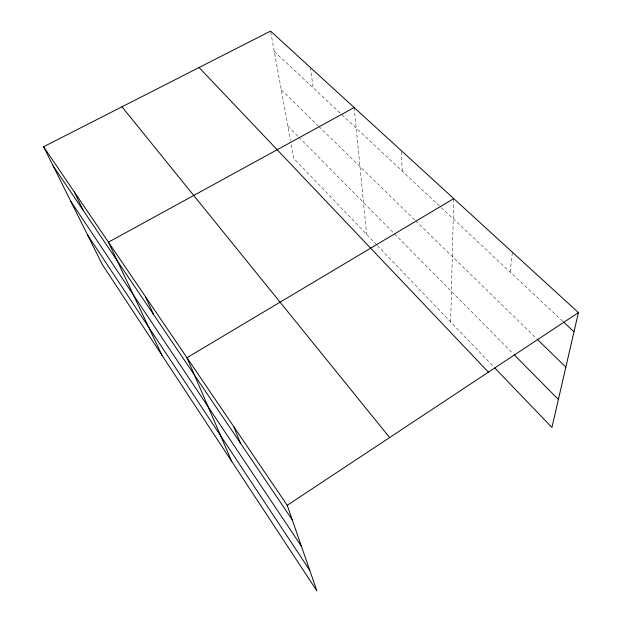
<?xml version="1.0" encoding="UTF-8"?>
<svg xmlns="http://www.w3.org/2000/svg" width="622" height="622" viewBox="0 0 622 622"><rect width="100%" height="100%" fill="white"/><g stroke="black" fill="none" stroke-linecap="round" stroke-linejoin="round"><path stroke-width="0.47" stroke-dasharray="3.11 2.33" d="M450.67 321.932L453.749 198.612M510.149 272.078L512.388 252.229M274.279 51.471L440.485 206.924M441.2 207.585L562.638 321.177M281.307 89.91L318.137 125.8M318.837 126.476L414.944 220.118M415.636 220.794L536.607 338.656M287.932 126.165L298.156 136.498M298.84 137.19L513.002 353.584M376.683 244.827L293.841 158.493L291.236 144.226M377.352 245.527L493.479 366.552M270.725 32.025L290.536 140.424M310.3 67.44L313.263 87.935M354.167 107.552L366.646 234.37M401.361 151.605L402.216 171.128"/><path stroke-width="0.93" d="M43.587 146.738L287.232 505.313L316.886 590.9L102.288 264.513L43.587 146.738L270.554 31.1L578.413 312.602L551.924 427.469L494.817 367.944M287.232 505.313L578.413 312.602M453.749 198.612L186.95 357.728L231.718 461.361M354.167 107.552L108.438 242.183L162.008 355.341M563.345 321.838L573.989 331.79M537.307 339.332L565.841 367.135M514.355 354.952L558.385 399.448M199.071 67.518L488.425 372.158M121.982 106.797L389.629 437.546M53.049 165.724L292.262 519.837M70.83 201.404L301.445 546.341M87.508 234.852L309.756 570.312M74.298 191.926L83.472 210.749M145.439 296.64L153.642 314.631M233.833 426.731L240.255 442.848"/></g></svg>
